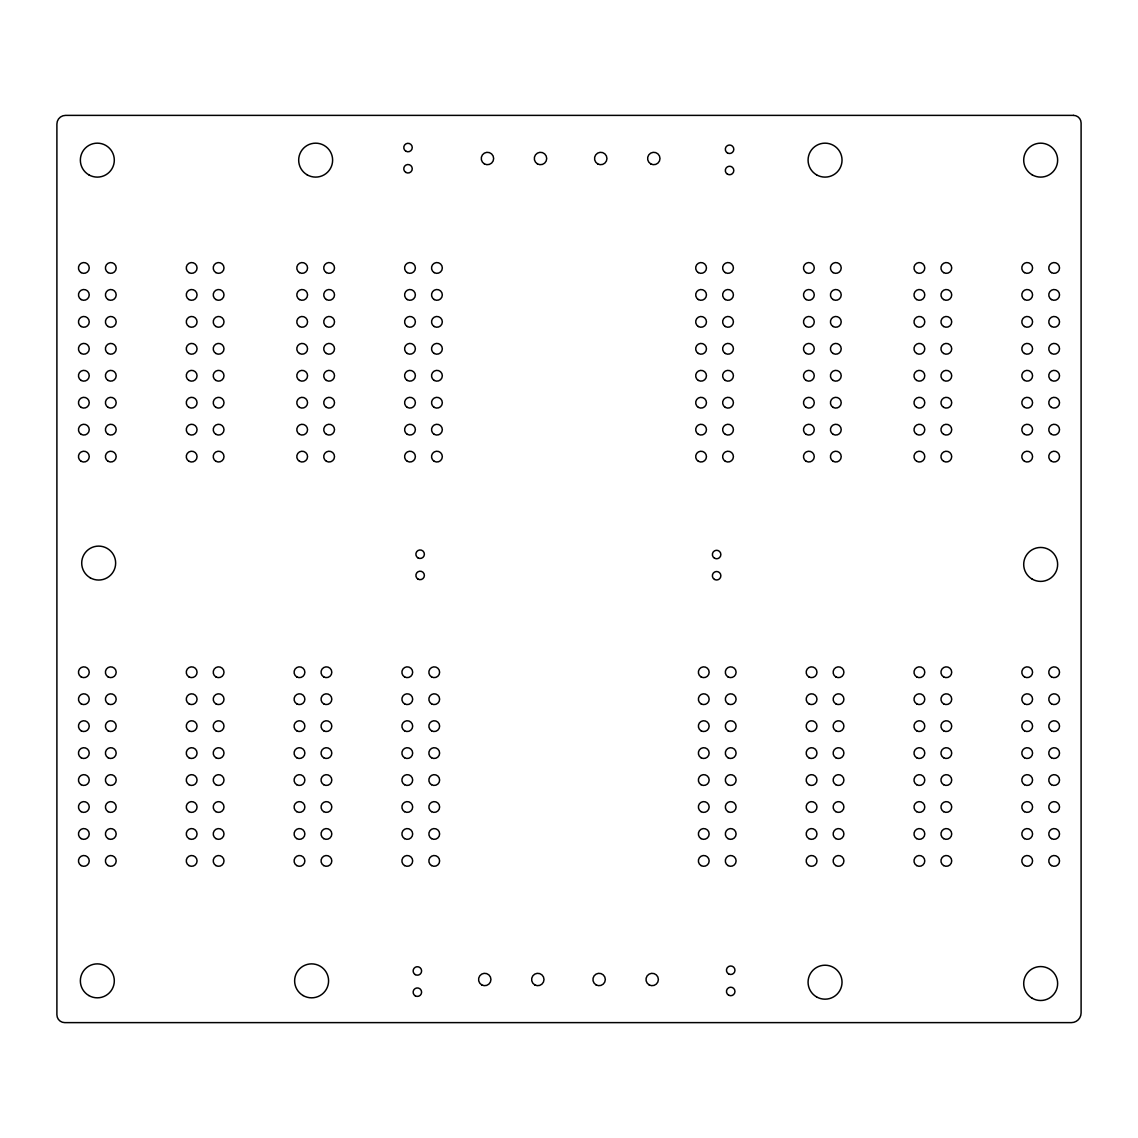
<?xml version="1.0" encoding="UTF-8"?>
<svg xmlns="http://www.w3.org/2000/svg" width="1138" height="1138" viewBox="0 0 1138 1138"><rect width="100%" height="100%" fill="white"/><g stroke="black" fill="none" stroke-linecap="round" stroke-linejoin="round"><path stroke-width="1.5" d="M1073.475 115.379L65.535 115.379A8.635 8.635 0 0 0 56.9 124.014L56.9 1014.769A7.852 7.852 0 0 0 64.752 1022.621L1071.384 1022.621A9.716 9.716 0 0 0 1081.1 1012.905L1081.1 123.004A7.625 7.625 0 0 0 1073.475 115.379M701.065 811.664A5.391 5.391 0 0 0 709.159 806.998A5.391 5.391 0 0 0 701.065 802.333A5.391 5.391 0 0 0 701.065 811.664M88.835 995.551A16.985 16.985 0 0 0 114.312 980.842A16.985 16.985 0 0 0 88.835 966.148A16.985 16.985 0 0 0 88.835 995.551M90.187 577.777A16.985 16.985 0 0 0 115.649 563.082A16.985 16.985 0 0 0 90.187 548.374A16.985 16.985 0 0 0 90.187 577.777M1032.18 998.239A16.985 16.985 0 0 0 1057.643 983.545A16.985 16.985 0 0 0 1032.18 968.836A16.985 16.985 0 0 0 1032.18 998.239M1032.18 579.128A16.985 16.985 0 0 0 1057.643 564.42A16.985 16.985 0 0 0 1032.18 549.725A16.985 16.985 0 0 0 1032.18 579.128M303.106 995.551A16.985 16.985 0 0 0 328.583 980.842A16.985 16.985 0 0 0 303.106 966.148A16.985 16.985 0 0 0 303.106 995.551M88.835 174.839A16.985 16.985 0 0 0 114.312 160.131A16.985 16.985 0 0 0 88.835 145.436A16.985 16.985 0 0 0 88.835 174.839M816.558 996.902A16.985 16.985 0 0 0 842.035 982.194A16.985 16.985 0 0 0 816.558 967.485A16.985 16.985 0 0 0 816.558 996.902M1032.18 174.839A16.985 16.985 0 0 0 1057.643 160.131A16.985 16.985 0 0 0 1032.18 145.436A16.985 16.985 0 0 0 1032.18 174.839M307.16 174.839A16.985 16.985 0 0 0 332.623 160.131A16.985 16.985 0 0 0 307.16 145.436A16.985 16.985 0 0 0 307.16 174.839M816.558 174.839A16.985 16.985 0 0 0 842.035 160.131A16.985 16.985 0 0 0 816.558 145.436A16.985 16.985 0 0 0 816.558 174.839M415.256 995.85A4.239 4.239 0 0 0 421.615 992.165A4.239 4.239 0 0 0 415.256 988.495A4.239 4.239 0 0 0 415.256 995.85M415.256 974.626A4.239 4.239 0 0 0 421.615 970.942A4.239 4.239 0 0 0 415.256 967.272A4.239 4.239 0 0 0 415.256 974.626M728.59 995.138A4.239 4.239 0 0 0 734.963 991.454A4.239 4.239 0 0 0 728.59 987.784A4.239 4.239 0 0 0 728.59 995.138M728.59 973.915A4.239 4.239 0 0 0 734.963 970.23A4.239 4.239 0 0 0 728.59 966.56A4.239 4.239 0 0 0 728.59 973.915M418.002 579.1A4.239 4.239 0 0 0 424.374 575.43A4.239 4.239 0 0 0 418.002 571.76A4.239 4.239 0 0 0 418.002 579.1M418.002 557.89A4.239 4.239 0 0 0 424.374 554.206A4.239 4.239 0 0 0 418.002 550.536A4.239 4.239 0 0 0 418.002 557.89M714.508 579.427A4.239 4.239 0 0 0 720.866 575.743A4.239 4.239 0 0 0 714.508 572.073A4.239 4.239 0 0 0 714.508 579.427M714.508 558.203A4.239 4.239 0 0 0 720.866 554.533A4.239 4.239 0 0 0 714.508 550.849A4.239 4.239 0 0 0 714.508 558.203M405.896 172.435A4.239 4.239 0 0 0 412.255 168.765A4.239 4.239 0 0 0 405.896 165.081A4.239 4.239 0 0 0 405.896 172.435M405.896 151.212A4.239 4.239 0 0 0 412.255 147.542A4.239 4.239 0 0 0 405.896 143.872A4.239 4.239 0 0 0 405.896 151.212M727.452 174.171A4.239 4.239 0 0 0 733.811 170.487A4.239 4.239 0 0 0 727.452 166.817A4.239 4.239 0 0 0 727.452 174.171M727.452 152.947A4.239 4.239 0 0 0 733.811 149.277A4.239 4.239 0 0 0 727.452 145.593A4.239 4.239 0 0 0 727.452 152.947M108.11 865.577A5.391 5.391 0 0 0 116.19 860.911A5.391 5.391 0 0 0 108.11 856.231A5.391 5.391 0 0 0 108.11 865.577M81.154 865.577A5.391 5.391 0 0 0 89.248 860.911A5.391 5.391 0 0 0 81.154 856.231A5.391 5.391 0 0 0 81.154 865.577M108.11 838.621A5.391 5.391 0 0 0 116.19 833.955A5.391 5.391 0 0 0 108.11 829.289A5.391 5.391 0 0 0 108.11 838.621M81.154 838.621A5.391 5.391 0 0 0 89.248 833.955A5.391 5.391 0 0 0 81.154 829.289A5.391 5.391 0 0 0 81.154 838.621M108.11 811.664A5.391 5.391 0 0 0 116.19 806.998A5.391 5.391 0 0 0 108.11 802.333A5.391 5.391 0 0 0 108.11 811.664M81.154 811.664A5.391 5.391 0 0 0 89.248 806.998A5.391 5.391 0 0 0 81.154 802.333A5.391 5.391 0 0 0 81.154 811.664M108.11 784.722A5.391 5.391 0 0 0 116.19 780.042A5.391 5.391 0 0 0 108.11 775.376A5.391 5.391 0 0 0 108.11 784.722M81.154 784.722A5.391 5.391 0 0 0 89.248 780.042A5.391 5.391 0 0 0 81.154 775.376A5.391 5.391 0 0 0 81.154 784.722M108.11 757.766A5.391 5.391 0 0 0 116.19 753.1A5.391 5.391 0 0 0 108.11 748.42A5.391 5.391 0 0 0 108.11 757.766M81.154 757.766A5.391 5.391 0 0 0 89.248 753.1A5.391 5.391 0 0 0 81.154 748.42A5.391 5.391 0 0 0 81.154 757.766M108.11 730.809A5.391 5.391 0 0 0 116.19 726.144A5.391 5.391 0 0 0 108.11 721.478A5.391 5.391 0 0 0 108.11 730.809M81.154 730.809A5.391 5.391 0 0 0 89.248 726.144A5.391 5.391 0 0 0 81.154 721.478A5.391 5.391 0 0 0 81.154 730.809M108.11 703.853A5.391 5.391 0 0 0 116.19 699.187A5.391 5.391 0 0 0 108.11 694.521A5.391 5.391 0 0 0 108.11 703.853M81.154 703.853A5.391 5.391 0 0 0 89.248 699.187A5.391 5.391 0 0 0 81.154 694.521A5.391 5.391 0 0 0 81.154 703.853M108.11 676.911A5.391 5.391 0 0 0 116.19 672.231A5.391 5.391 0 0 0 108.11 667.565A5.391 5.391 0 0 0 108.11 676.911M81.154 676.911A5.391 5.391 0 0 0 89.248 672.231A5.391 5.391 0 0 0 81.154 667.565A5.391 5.391 0 0 0 81.154 676.911M215.921 865.577A5.391 5.391 0 0 0 224.001 860.911A5.391 5.391 0 0 0 215.921 856.231A5.391 5.391 0 0 0 215.921 865.577M188.965 865.577A5.391 5.391 0 0 0 197.059 860.911A5.391 5.391 0 0 0 188.965 856.231A5.391 5.391 0 0 0 188.965 865.577M215.921 838.621A5.391 5.391 0 0 0 224.001 833.955A5.391 5.391 0 0 0 215.921 829.289A5.391 5.391 0 0 0 215.921 838.621M188.965 838.621A5.391 5.391 0 0 0 197.059 833.955A5.391 5.391 0 0 0 188.965 829.289A5.391 5.391 0 0 0 188.965 838.621M215.921 811.664A5.391 5.391 0 0 0 224.001 806.998A5.391 5.391 0 0 0 215.921 802.333A5.391 5.391 0 0 0 215.921 811.664M188.965 811.664A5.391 5.391 0 0 0 197.059 806.998A5.391 5.391 0 0 0 188.965 802.333A5.391 5.391 0 0 0 188.965 811.664M215.921 784.722A5.391 5.391 0 0 0 224.001 780.042A5.391 5.391 0 0 0 215.921 775.376A5.391 5.391 0 0 0 215.921 784.722M188.965 784.722A5.391 5.391 0 0 0 197.059 780.042A5.391 5.391 0 0 0 188.965 775.376A5.391 5.391 0 0 0 188.965 784.722M215.921 757.766A5.391 5.391 0 0 0 224.001 753.1A5.391 5.391 0 0 0 215.921 748.42A5.391 5.391 0 0 0 215.921 757.766M188.965 757.766A5.391 5.391 0 0 0 197.059 753.1A5.391 5.391 0 0 0 188.965 748.42A5.391 5.391 0 0 0 188.965 757.766M215.921 730.809A5.391 5.391 0 0 0 224.001 726.144A5.391 5.391 0 0 0 215.921 721.478A5.391 5.391 0 0 0 215.921 730.809M188.965 730.809A5.391 5.391 0 0 0 197.059 726.144A5.391 5.391 0 0 0 188.965 721.478A5.391 5.391 0 0 0 188.965 730.809M215.921 703.853A5.391 5.391 0 0 0 224.001 699.187A5.391 5.391 0 0 0 215.921 694.521A5.391 5.391 0 0 0 215.921 703.853M188.965 703.853A5.391 5.391 0 0 0 197.059 699.187A5.391 5.391 0 0 0 188.965 694.521A5.391 5.391 0 0 0 188.965 703.853M215.921 676.911A5.391 5.391 0 0 0 224.001 672.231A5.391 5.391 0 0 0 215.921 667.565A5.391 5.391 0 0 0 215.921 676.911M188.965 676.911A5.391 5.391 0 0 0 197.059 672.231A5.391 5.391 0 0 0 188.965 667.565A5.391 5.391 0 0 0 188.965 676.911M323.733 865.577A5.391 5.391 0 0 0 331.812 860.911A5.391 5.391 0 0 0 323.733 856.231A5.391 5.391 0 0 0 323.733 865.577M296.776 865.577A5.391 5.391 0 0 0 304.87 860.911A5.391 5.391 0 0 0 296.776 856.231A5.391 5.391 0 0 0 296.776 865.577M323.733 838.621A5.391 5.391 0 0 0 331.812 833.955A5.391 5.391 0 0 0 323.733 829.289A5.391 5.391 0 0 0 323.733 838.621M296.776 838.621A5.391 5.391 0 0 0 304.87 833.955A5.391 5.391 0 0 0 296.776 829.289A5.391 5.391 0 0 0 296.776 838.621M323.733 811.664A5.391 5.391 0 0 0 331.812 806.998A5.391 5.391 0 0 0 323.733 802.333A5.391 5.391 0 0 0 323.733 811.664M296.776 811.664A5.391 5.391 0 0 0 304.87 806.998A5.391 5.391 0 0 0 296.776 802.333A5.391 5.391 0 0 0 296.776 811.664M323.733 784.722A5.391 5.391 0 0 0 331.812 780.042A5.391 5.391 0 0 0 323.733 775.376A5.391 5.391 0 0 0 323.733 784.722M296.776 784.722A5.391 5.391 0 0 0 304.87 780.042A5.391 5.391 0 0 0 296.776 775.376A5.391 5.391 0 0 0 296.776 784.722M323.733 757.766A5.391 5.391 0 0 0 331.812 753.1A5.391 5.391 0 0 0 323.733 748.42A5.391 5.391 0 0 0 323.733 757.766M296.776 757.766A5.391 5.391 0 0 0 304.87 753.1A5.391 5.391 0 0 0 296.776 748.42A5.391 5.391 0 0 0 296.776 757.766M323.733 730.809A5.391 5.391 0 0 0 331.812 726.144A5.391 5.391 0 0 0 323.733 721.478A5.391 5.391 0 0 0 323.733 730.809M296.776 730.809A5.391 5.391 0 0 0 304.87 726.144A5.391 5.391 0 0 0 296.776 721.478A5.391 5.391 0 0 0 296.776 730.809M323.733 703.853A5.391 5.391 0 0 0 331.812 699.187A5.391 5.391 0 0 0 323.733 694.521A5.391 5.391 0 0 0 323.733 703.853M296.776 703.853A5.391 5.391 0 0 0 304.87 699.187A5.391 5.391 0 0 0 296.776 694.521A5.391 5.391 0 0 0 296.776 703.853M323.733 676.911A5.391 5.391 0 0 0 331.812 672.231A5.391 5.391 0 0 0 323.733 667.565A5.391 5.391 0 0 0 323.733 676.911M296.776 676.911A5.391 5.391 0 0 0 304.87 672.231A5.391 5.391 0 0 0 296.776 667.565A5.391 5.391 0 0 0 296.776 676.911M431.544 865.577A5.391 5.391 0 0 0 439.624 860.911A5.391 5.391 0 0 0 431.544 856.231A5.391 5.391 0 0 0 431.544 865.577M404.587 865.577A5.391 5.391 0 0 0 412.681 860.911A5.391 5.391 0 0 0 404.587 856.231A5.391 5.391 0 0 0 404.587 865.577M431.544 838.621A5.391 5.391 0 0 0 439.624 833.955A5.391 5.391 0 0 0 431.544 829.289A5.391 5.391 0 0 0 431.544 838.621M404.587 838.621A5.391 5.391 0 0 0 412.681 833.955A5.391 5.391 0 0 0 404.587 829.289A5.391 5.391 0 0 0 404.587 838.621M431.544 811.664A5.391 5.391 0 0 0 439.624 806.998A5.391 5.391 0 0 0 431.544 802.333A5.391 5.391 0 0 0 431.544 811.664M404.587 811.664A5.391 5.391 0 0 0 412.681 806.998A5.391 5.391 0 0 0 404.587 802.333A5.391 5.391 0 0 0 404.587 811.664M431.544 784.722A5.391 5.391 0 0 0 439.624 780.042A5.391 5.391 0 0 0 431.544 775.376A5.391 5.391 0 0 0 431.544 784.722M404.587 784.722A5.391 5.391 0 0 0 412.681 780.042A5.391 5.391 0 0 0 404.587 775.376A5.391 5.391 0 0 0 404.587 784.722M431.544 757.766A5.391 5.391 0 0 0 439.624 753.1A5.391 5.391 0 0 0 431.544 748.42A5.391 5.391 0 0 0 431.544 757.766M404.587 757.766A5.391 5.391 0 0 0 412.681 753.1A5.391 5.391 0 0 0 404.587 748.42A5.391 5.391 0 0 0 404.587 757.766M431.544 730.809A5.391 5.391 0 0 0 439.624 726.144A5.391 5.391 0 0 0 431.544 721.478A5.391 5.391 0 0 0 431.544 730.809M404.587 730.809A5.391 5.391 0 0 0 412.681 726.144A5.391 5.391 0 0 0 404.587 721.478A5.391 5.391 0 0 0 404.587 730.809M431.544 703.853A5.391 5.391 0 0 0 439.624 699.187A5.391 5.391 0 0 0 431.544 694.521A5.391 5.391 0 0 0 431.544 703.853M404.587 703.853A5.391 5.391 0 0 0 412.681 699.187A5.391 5.391 0 0 0 404.587 694.521A5.391 5.391 0 0 0 404.587 703.853M431.544 676.911A5.391 5.391 0 0 0 439.624 672.231A5.391 5.391 0 0 0 431.544 667.565A5.391 5.391 0 0 0 431.544 676.911M404.587 676.911A5.391 5.391 0 0 0 412.681 672.231A5.391 5.391 0 0 0 404.587 667.565A5.391 5.391 0 0 0 404.587 676.911M728.021 865.577A5.391 5.391 0 0 0 736.101 860.911A5.391 5.391 0 0 0 728.021 856.231A5.391 5.391 0 0 0 728.021 865.577M701.065 865.577A5.391 5.391 0 0 0 709.159 860.911A5.391 5.391 0 0 0 701.065 856.231A5.391 5.391 0 0 0 701.065 865.577M728.021 838.621A5.391 5.391 0 0 0 736.101 833.955A5.391 5.391 0 0 0 728.021 829.289A5.391 5.391 0 0 0 728.021 838.621M701.065 838.621A5.391 5.391 0 0 0 709.159 833.955A5.391 5.391 0 0 0 701.065 829.289A5.391 5.391 0 0 0 701.065 838.621M728.021 811.664A5.391 5.391 0 0 0 736.101 806.998A5.391 5.391 0 0 0 728.021 802.333A5.391 5.391 0 0 0 728.021 811.664M728.021 784.722A5.391 5.391 0 0 0 736.101 780.042A5.391 5.391 0 0 0 728.021 775.376A5.391 5.391 0 0 0 728.021 784.722M701.065 784.722A5.391 5.391 0 0 0 709.159 780.042A5.391 5.391 0 0 0 701.065 775.376A5.391 5.391 0 0 0 701.065 784.722M728.021 757.766A5.391 5.391 0 0 0 736.101 753.1A5.391 5.391 0 0 0 728.021 748.42A5.391 5.391 0 0 0 728.021 757.766M701.065 757.766A5.391 5.391 0 0 0 709.159 753.1A5.391 5.391 0 0 0 701.065 748.42A5.391 5.391 0 0 0 701.065 757.766M728.021 730.809A5.391 5.391 0 0 0 736.101 726.144A5.391 5.391 0 0 0 728.021 721.478A5.391 5.391 0 0 0 728.021 730.809M701.065 730.809A5.391 5.391 0 0 0 709.159 726.144A5.391 5.391 0 0 0 701.065 721.478A5.391 5.391 0 0 0 701.065 730.809M728.021 703.853A5.391 5.391 0 0 0 736.101 699.187A5.391 5.391 0 0 0 728.021 694.521A5.391 5.391 0 0 0 728.021 703.853M701.065 703.853A5.391 5.391 0 0 0 709.159 699.187A5.391 5.391 0 0 0 701.065 694.521A5.391 5.391 0 0 0 701.065 703.853M728.021 676.911A5.391 5.391 0 0 0 736.101 672.231A5.391 5.391 0 0 0 728.021 667.565A5.391 5.391 0 0 0 728.021 676.911M701.065 676.911A5.391 5.391 0 0 0 709.159 672.231A5.391 5.391 0 0 0 701.065 667.565A5.391 5.391 0 0 0 701.065 676.911M835.833 865.577A5.391 5.391 0 0 0 843.912 860.911A5.391 5.391 0 0 0 835.833 856.231A5.391 5.391 0 0 0 835.833 865.577M808.876 865.577A5.391 5.391 0 0 0 816.97 860.911A5.391 5.391 0 0 0 808.876 856.231A5.391 5.391 0 0 0 808.876 865.577M835.833 838.621A5.391 5.391 0 0 0 843.912 833.955A5.391 5.391 0 0 0 835.833 829.289A5.391 5.391 0 0 0 835.833 838.621M808.876 838.621A5.391 5.391 0 0 0 816.97 833.955A5.391 5.391 0 0 0 808.876 829.289A5.391 5.391 0 0 0 808.876 838.621M835.833 811.664A5.391 5.391 0 0 0 843.912 806.998A5.391 5.391 0 0 0 835.833 802.333A5.391 5.391 0 0 0 835.833 811.664M808.876 811.664A5.391 5.391 0 0 0 816.97 806.998A5.391 5.391 0 0 0 808.876 802.333A5.391 5.391 0 0 0 808.876 811.664M835.833 784.722A5.391 5.391 0 0 0 843.912 780.042A5.391 5.391 0 0 0 835.833 775.376A5.391 5.391 0 0 0 835.833 784.722M808.876 784.722A5.391 5.391 0 0 0 816.97 780.042A5.391 5.391 0 0 0 808.876 775.376A5.391 5.391 0 0 0 808.876 784.722M835.833 757.766A5.391 5.391 0 0 0 843.912 753.1A5.391 5.391 0 0 0 835.833 748.42A5.391 5.391 0 0 0 835.833 757.766M808.876 757.766A5.391 5.391 0 0 0 816.97 753.1A5.391 5.391 0 0 0 808.876 748.42A5.391 5.391 0 0 0 808.876 757.766M835.833 730.809A5.391 5.391 0 0 0 843.912 726.144A5.391 5.391 0 0 0 835.833 721.478A5.391 5.391 0 0 0 835.833 730.809M808.876 730.809A5.391 5.391 0 0 0 816.97 726.144A5.391 5.391 0 0 0 808.876 721.478A5.391 5.391 0 0 0 808.876 730.809M835.833 703.853A5.391 5.391 0 0 0 843.912 699.187A5.391 5.391 0 0 0 835.833 694.521A5.391 5.391 0 0 0 835.833 703.853M808.876 703.853A5.391 5.391 0 0 0 816.97 699.187A5.391 5.391 0 0 0 808.876 694.521A5.391 5.391 0 0 0 808.876 703.853M835.833 676.911A5.391 5.391 0 0 0 843.912 672.231A5.391 5.391 0 0 0 835.833 667.565A5.391 5.391 0 0 0 835.833 676.911M808.876 676.911A5.391 5.391 0 0 0 816.97 672.231A5.391 5.391 0 0 0 808.876 667.565A5.391 5.391 0 0 0 808.876 676.911M943.644 865.577A5.391 5.391 0 0 0 951.724 860.911A5.391 5.391 0 0 0 943.644 856.231A5.391 5.391 0 0 0 943.644 865.577M916.687 865.577A5.391 5.391 0 0 0 924.781 860.911A5.391 5.391 0 0 0 916.687 856.231A5.391 5.391 0 0 0 916.687 865.577M943.644 838.621A5.391 5.391 0 0 0 951.724 833.955A5.391 5.391 0 0 0 943.644 829.289A5.391 5.391 0 0 0 943.644 838.621M916.687 838.621A5.391 5.391 0 0 0 924.781 833.955A5.391 5.391 0 0 0 916.687 829.289A5.391 5.391 0 0 0 916.687 838.621M943.644 811.664A5.391 5.391 0 0 0 951.724 806.998A5.391 5.391 0 0 0 943.644 802.333A5.391 5.391 0 0 0 943.644 811.664M916.687 811.664A5.391 5.391 0 0 0 924.781 806.998A5.391 5.391 0 0 0 916.687 802.333A5.391 5.391 0 0 0 916.687 811.664M943.644 784.722A5.391 5.391 0 0 0 951.724 780.042A5.391 5.391 0 0 0 943.644 775.376A5.391 5.391 0 0 0 943.644 784.722M916.687 784.722A5.391 5.391 0 0 0 924.781 780.042A5.391 5.391 0 0 0 916.687 775.376A5.391 5.391 0 0 0 916.687 784.722M943.644 757.766A5.391 5.391 0 0 0 951.724 753.1A5.391 5.391 0 0 0 943.644 748.42A5.391 5.391 0 0 0 943.644 757.766M916.687 757.766A5.391 5.391 0 0 0 924.781 753.1A5.391 5.391 0 0 0 916.687 748.42A5.391 5.391 0 0 0 916.687 757.766M943.644 730.809A5.391 5.391 0 0 0 951.724 726.144A5.391 5.391 0 0 0 943.644 721.478A5.391 5.391 0 0 0 943.644 730.809M916.687 730.809A5.391 5.391 0 0 0 924.781 726.144A5.391 5.391 0 0 0 916.687 721.478A5.391 5.391 0 0 0 916.687 730.809M943.644 703.853A5.391 5.391 0 0 0 951.724 699.187A5.391 5.391 0 0 0 943.644 694.521A5.391 5.391 0 0 0 943.644 703.853M916.687 703.853A5.391 5.391 0 0 0 924.781 699.187A5.391 5.391 0 0 0 916.687 694.521A5.391 5.391 0 0 0 916.687 703.853M943.644 676.911A5.391 5.391 0 0 0 951.724 672.231A5.391 5.391 0 0 0 943.644 667.565A5.391 5.391 0 0 0 943.644 676.911M916.687 676.911A5.391 5.391 0 0 0 924.781 672.231A5.391 5.391 0 0 0 916.687 667.565A5.391 5.391 0 0 0 916.687 676.911M1051.455 865.577A5.391 5.391 0 0 0 1059.535 860.911A5.391 5.391 0 0 0 1051.455 856.231A5.391 5.391 0 0 0 1051.455 865.577M1024.499 865.577A5.391 5.391 0 0 0 1032.579 860.911A5.391 5.391 0 0 0 1024.499 856.231A5.391 5.391 0 0 0 1024.499 865.577M1051.455 838.621A5.391 5.391 0 0 0 1059.535 833.955A5.391 5.391 0 0 0 1051.455 829.289A5.391 5.391 0 0 0 1051.455 838.621M1024.499 838.621A5.391 5.391 0 0 0 1032.579 833.955A5.391 5.391 0 0 0 1024.499 829.289A5.391 5.391 0 0 0 1024.499 838.621M1051.455 811.664A5.391 5.391 0 0 0 1059.535 806.998A5.391 5.391 0 0 0 1051.455 802.333A5.391 5.391 0 0 0 1051.455 811.664M1024.499 811.664A5.391 5.391 0 0 0 1032.579 806.998A5.391 5.391 0 0 0 1024.499 802.333A5.391 5.391 0 0 0 1024.499 811.664M1051.455 784.722A5.391 5.391 0 0 0 1059.535 780.042A5.391 5.391 0 0 0 1051.455 775.376A5.391 5.391 0 0 0 1051.455 784.722M1024.499 784.722A5.391 5.391 0 0 0 1032.579 780.042A5.391 5.391 0 0 0 1024.499 775.376A5.391 5.391 0 0 0 1024.499 784.722M1051.455 757.766A5.391 5.391 0 0 0 1059.535 753.1A5.391 5.391 0 0 0 1051.455 748.42A5.391 5.391 0 0 0 1051.455 757.766M1024.499 757.766A5.391 5.391 0 0 0 1032.579 753.1A5.391 5.391 0 0 0 1024.499 748.42A5.391 5.391 0 0 0 1024.499 757.766M1051.455 730.809A5.391 5.391 0 0 0 1059.535 726.144A5.391 5.391 0 0 0 1051.455 721.478A5.391 5.391 0 0 0 1051.455 730.809M1024.499 730.809A5.391 5.391 0 0 0 1032.579 726.144A5.391 5.391 0 0 0 1024.499 721.478A5.391 5.391 0 0 0 1024.499 730.809M1051.455 703.853A5.391 5.391 0 0 0 1059.535 699.187A5.391 5.391 0 0 0 1051.455 694.521A5.391 5.391 0 0 0 1051.455 703.853M1024.499 703.853A5.391 5.391 0 0 0 1032.579 699.187A5.391 5.391 0 0 0 1024.499 694.521A5.391 5.391 0 0 0 1024.499 703.853M1051.455 676.911A5.391 5.391 0 0 0 1059.535 672.231A5.391 5.391 0 0 0 1051.455 667.565A5.391 5.391 0 0 0 1051.455 676.911M1024.499 676.911A5.391 5.391 0 0 0 1032.579 672.231A5.391 5.391 0 0 0 1024.499 667.565A5.391 5.391 0 0 0 1024.499 676.911M108.11 461.288A5.391 5.391 0 0 0 116.19 456.623A5.391 5.391 0 0 0 108.11 451.942A5.391 5.391 0 0 0 108.11 461.288M81.154 461.288A5.391 5.391 0 0 0 89.248 456.623A5.391 5.391 0 0 0 81.154 451.942A5.391 5.391 0 0 0 81.154 461.288M108.11 434.332A5.391 5.391 0 0 0 116.19 429.666A5.391 5.391 0 0 0 108.11 425A5.391 5.391 0 0 0 108.11 434.332M81.154 434.332A5.391 5.391 0 0 0 89.248 429.666A5.391 5.391 0 0 0 81.154 425A5.391 5.391 0 0 0 81.154 434.332M108.11 407.376A5.391 5.391 0 0 0 116.19 402.71A5.391 5.391 0 0 0 108.11 398.044A5.391 5.391 0 0 0 108.11 407.376M81.154 407.376A5.391 5.391 0 0 0 89.248 402.71A5.391 5.391 0 0 0 81.154 398.044A5.391 5.391 0 0 0 81.154 407.376M108.11 380.433A5.391 5.391 0 0 0 116.19 375.753A5.391 5.391 0 0 0 108.11 371.088A5.391 5.391 0 0 0 108.11 380.433M81.154 380.433A5.391 5.391 0 0 0 89.248 375.753A5.391 5.391 0 0 0 81.154 371.088A5.391 5.391 0 0 0 81.154 380.433M108.11 353.477A5.391 5.391 0 0 0 116.19 348.811A5.391 5.391 0 0 0 108.11 344.131A5.391 5.391 0 0 0 108.11 353.477M81.154 353.477A5.391 5.391 0 0 0 89.248 348.811A5.391 5.391 0 0 0 81.154 344.131A5.391 5.391 0 0 0 81.154 353.477M108.11 326.521A5.391 5.391 0 0 0 116.19 321.855A5.391 5.391 0 0 0 108.11 317.189A5.391 5.391 0 0 0 108.11 326.521M81.154 326.521A5.391 5.391 0 0 0 89.248 321.855A5.391 5.391 0 0 0 81.154 317.189A5.391 5.391 0 0 0 81.154 326.521M108.11 299.564A5.391 5.391 0 0 0 116.19 294.898A5.391 5.391 0 0 0 108.11 290.233A5.391 5.391 0 0 0 108.11 299.564M81.154 299.564A5.391 5.391 0 0 0 89.248 294.898A5.391 5.391 0 0 0 81.154 290.233A5.391 5.391 0 0 0 81.154 299.564M108.11 272.622A5.391 5.391 0 0 0 116.19 267.942A5.391 5.391 0 0 0 108.11 263.276A5.391 5.391 0 0 0 108.11 272.622M81.154 272.622A5.391 5.391 0 0 0 89.248 267.942A5.391 5.391 0 0 0 81.154 263.276A5.391 5.391 0 0 0 81.154 272.622M215.921 461.288A5.391 5.391 0 0 0 224.001 456.623A5.391 5.391 0 0 0 215.921 451.942A5.391 5.391 0 0 0 215.921 461.288M188.965 461.288A5.391 5.391 0 0 0 197.059 456.623A5.391 5.391 0 0 0 188.965 451.942A5.391 5.391 0 0 0 188.965 461.288M215.921 434.332A5.391 5.391 0 0 0 224.001 429.666A5.391 5.391 0 0 0 215.921 425A5.391 5.391 0 0 0 215.921 434.332M188.965 434.332A5.391 5.391 0 0 0 197.059 429.666A5.391 5.391 0 0 0 188.965 425A5.391 5.391 0 0 0 188.965 434.332M215.921 407.376A5.391 5.391 0 0 0 224.001 402.71A5.391 5.391 0 0 0 215.921 398.044A5.391 5.391 0 0 0 215.921 407.376M188.965 407.376A5.391 5.391 0 0 0 197.059 402.71A5.391 5.391 0 0 0 188.965 398.044A5.391 5.391 0 0 0 188.965 407.376M215.921 380.433A5.391 5.391 0 0 0 224.001 375.753A5.391 5.391 0 0 0 215.921 371.088A5.391 5.391 0 0 0 215.921 380.433M188.965 380.433A5.391 5.391 0 0 0 197.059 375.753A5.391 5.391 0 0 0 188.965 371.088A5.391 5.391 0 0 0 188.965 380.433M215.921 353.477A5.391 5.391 0 0 0 224.001 348.811A5.391 5.391 0 0 0 215.921 344.131A5.391 5.391 0 0 0 215.921 353.477M188.965 353.477A5.391 5.391 0 0 0 197.059 348.811A5.391 5.391 0 0 0 188.965 344.131A5.391 5.391 0 0 0 188.965 353.477M215.921 326.521A5.391 5.391 0 0 0 224.001 321.855A5.391 5.391 0 0 0 215.921 317.189A5.391 5.391 0 0 0 215.921 326.521M188.965 326.521A5.391 5.391 0 0 0 197.059 321.855A5.391 5.391 0 0 0 188.965 317.189A5.391 5.391 0 0 0 188.965 326.521M215.921 299.564A5.391 5.391 0 0 0 224.001 294.898A5.391 5.391 0 0 0 215.921 290.233A5.391 5.391 0 0 0 215.921 299.564M188.965 299.564A5.391 5.391 0 0 0 197.059 294.898A5.391 5.391 0 0 0 188.965 290.233A5.391 5.391 0 0 0 188.965 299.564M215.921 272.622A5.391 5.391 0 0 0 224.001 267.942A5.391 5.391 0 0 0 215.921 263.276A5.391 5.391 0 0 0 215.921 272.622M188.965 272.622A5.391 5.391 0 0 0 197.059 267.942A5.391 5.391 0 0 0 188.965 263.276A5.391 5.391 0 0 0 188.965 272.622M326.421 461.288A5.391 5.391 0 0 0 334.515 456.623A5.391 5.391 0 0 0 326.421 451.942A5.391 5.391 0 0 0 326.421 461.288M299.479 461.288A5.391 5.391 0 0 0 307.559 456.623A5.391 5.391 0 0 0 299.479 451.942A5.391 5.391 0 0 0 299.479 461.288M326.421 434.332A5.391 5.391 0 0 0 334.515 429.666A5.391 5.391 0 0 0 326.421 425A5.391 5.391 0 0 0 326.421 434.332M299.479 434.332A5.391 5.391 0 0 0 307.559 429.666A5.391 5.391 0 0 0 299.479 425A5.391 5.391 0 0 0 299.479 434.332M326.421 407.376A5.391 5.391 0 0 0 334.515 402.71A5.391 5.391 0 0 0 326.421 398.044A5.391 5.391 0 0 0 326.421 407.376M299.479 407.376A5.391 5.391 0 0 0 307.559 402.71A5.391 5.391 0 0 0 299.479 398.044A5.391 5.391 0 0 0 299.479 407.376M326.421 380.433A5.391 5.391 0 0 0 334.515 375.753A5.391 5.391 0 0 0 326.421 371.088A5.391 5.391 0 0 0 326.421 380.433M299.479 380.433A5.391 5.391 0 0 0 307.559 375.753A5.391 5.391 0 0 0 299.479 371.088A5.391 5.391 0 0 0 299.479 380.433M326.421 353.477A5.391 5.391 0 0 0 334.515 348.811A5.391 5.391 0 0 0 326.421 344.131A5.391 5.391 0 0 0 326.421 353.477M299.479 353.477A5.391 5.391 0 0 0 307.559 348.811A5.391 5.391 0 0 0 299.479 344.131A5.391 5.391 0 0 0 299.479 353.477M326.421 326.521A5.391 5.391 0 0 0 334.515 321.855A5.391 5.391 0 0 0 326.421 317.189A5.391 5.391 0 0 0 326.421 326.521M299.479 326.521A5.391 5.391 0 0 0 307.559 321.855A5.391 5.391 0 0 0 299.479 317.189A5.391 5.391 0 0 0 299.479 326.521M326.421 299.564A5.391 5.391 0 0 0 334.515 294.898A5.391 5.391 0 0 0 326.421 290.233A5.391 5.391 0 0 0 326.421 299.564M299.479 299.564A5.391 5.391 0 0 0 307.559 294.898A5.391 5.391 0 0 0 299.479 290.233A5.391 5.391 0 0 0 299.479 299.564M326.421 272.622A5.391 5.391 0 0 0 334.515 267.942A5.391 5.391 0 0 0 326.421 263.276A5.391 5.391 0 0 0 326.421 272.622M299.479 272.622A5.391 5.391 0 0 0 307.559 267.942A5.391 5.391 0 0 0 299.479 263.276A5.391 5.391 0 0 0 299.479 272.622M434.232 461.288A5.391 5.391 0 0 0 442.326 456.623A5.391 5.391 0 0 0 434.232 451.942A5.391 5.391 0 0 0 434.232 461.288M407.29 461.288A5.391 5.391 0 0 0 415.37 456.623A5.391 5.391 0 0 0 407.29 451.942A5.391 5.391 0 0 0 407.29 461.288M434.232 434.332A5.391 5.391 0 0 0 442.326 429.666A5.391 5.391 0 0 0 434.232 425A5.391 5.391 0 0 0 434.232 434.332M407.29 434.332A5.391 5.391 0 0 0 415.37 429.666A5.391 5.391 0 0 0 407.29 425A5.391 5.391 0 0 0 407.29 434.332M434.232 407.376A5.391 5.391 0 0 0 442.326 402.71A5.391 5.391 0 0 0 434.232 398.044A5.391 5.391 0 0 0 434.232 407.376M407.29 407.376A5.391 5.391 0 0 0 415.37 402.71A5.391 5.391 0 0 0 407.29 398.044A5.391 5.391 0 0 0 407.29 407.376M434.232 380.433A5.391 5.391 0 0 0 442.326 375.753A5.391 5.391 0 0 0 434.232 371.088A5.391 5.391 0 0 0 434.232 380.433M407.29 380.433A5.391 5.391 0 0 0 415.37 375.753A5.391 5.391 0 0 0 407.29 371.088A5.391 5.391 0 0 0 407.29 380.433M434.232 353.477A5.391 5.391 0 0 0 442.326 348.811A5.391 5.391 0 0 0 434.232 344.131A5.391 5.391 0 0 0 434.232 353.477M407.29 353.477A5.391 5.391 0 0 0 415.37 348.811A5.391 5.391 0 0 0 407.29 344.131A5.391 5.391 0 0 0 407.29 353.477M434.232 326.521A5.391 5.391 0 0 0 442.326 321.855A5.391 5.391 0 0 0 434.232 317.189A5.391 5.391 0 0 0 434.232 326.521M407.29 326.521A5.391 5.391 0 0 0 415.37 321.855A5.391 5.391 0 0 0 407.29 317.189A5.391 5.391 0 0 0 407.29 326.521M434.232 299.564A5.391 5.391 0 0 0 442.326 294.898A5.391 5.391 0 0 0 434.232 290.233A5.391 5.391 0 0 0 434.232 299.564M407.29 299.564A5.391 5.391 0 0 0 415.37 294.898A5.391 5.391 0 0 0 407.29 290.233A5.391 5.391 0 0 0 407.29 299.564M434.232 272.622A5.391 5.391 0 0 0 442.326 267.942A5.391 5.391 0 0 0 434.232 263.276A5.391 5.391 0 0 0 434.232 272.622M407.29 272.622A5.391 5.391 0 0 0 415.37 267.942A5.391 5.391 0 0 0 407.29 263.276A5.391 5.391 0 0 0 407.29 272.622M725.319 461.288A5.391 5.391 0 0 0 733.413 456.623A5.391 5.391 0 0 0 725.319 451.942A5.391 5.391 0 0 0 725.319 461.288M698.376 461.288A5.391 5.391 0 0 0 706.456 456.623A5.391 5.391 0 0 0 698.376 451.942A5.391 5.391 0 0 0 698.376 461.288M725.319 434.332A5.391 5.391 0 0 0 733.413 429.666A5.391 5.391 0 0 0 725.319 425A5.391 5.391 0 0 0 725.319 434.332M698.376 434.332A5.391 5.391 0 0 0 706.456 429.666A5.391 5.391 0 0 0 698.376 425A5.391 5.391 0 0 0 698.376 434.332M725.319 407.376A5.391 5.391 0 0 0 733.413 402.71A5.391 5.391 0 0 0 725.319 398.044A5.391 5.391 0 0 0 725.319 407.376M698.376 407.376A5.391 5.391 0 0 0 706.456 402.71A5.391 5.391 0 0 0 698.376 398.044A5.391 5.391 0 0 0 698.376 407.376M725.319 380.433A5.391 5.391 0 0 0 733.413 375.753A5.391 5.391 0 0 0 725.319 371.088A5.391 5.391 0 0 0 725.319 380.433M698.376 380.433A5.391 5.391 0 0 0 706.456 375.753A5.391 5.391 0 0 0 698.376 371.088A5.391 5.391 0 0 0 698.376 380.433M725.319 353.477A5.391 5.391 0 0 0 733.413 348.811A5.391 5.391 0 0 0 725.319 344.131A5.391 5.391 0 0 0 725.319 353.477M698.376 353.477A5.391 5.391 0 0 0 706.456 348.811A5.391 5.391 0 0 0 698.376 344.131A5.391 5.391 0 0 0 698.376 353.477M725.319 326.521A5.391 5.391 0 0 0 733.413 321.855A5.391 5.391 0 0 0 725.319 317.189A5.391 5.391 0 0 0 725.319 326.521M698.376 326.521A5.391 5.391 0 0 0 706.456 321.855A5.391 5.391 0 0 0 698.376 317.189A5.391 5.391 0 0 0 698.376 326.521M725.319 299.564A5.391 5.391 0 0 0 733.413 294.898A5.391 5.391 0 0 0 725.319 290.233A5.391 5.391 0 0 0 725.319 299.564M698.376 299.564A5.391 5.391 0 0 0 706.456 294.898A5.391 5.391 0 0 0 698.376 290.233A5.391 5.391 0 0 0 698.376 299.564M725.319 272.622A5.391 5.391 0 0 0 733.413 267.942A5.391 5.391 0 0 0 725.319 263.276A5.391 5.391 0 0 0 725.319 272.622M698.376 272.622A5.391 5.391 0 0 0 706.456 267.942A5.391 5.391 0 0 0 698.376 263.276A5.391 5.391 0 0 0 698.376 272.622M833.13 461.288A5.391 5.391 0 0 0 841.224 456.623A5.391 5.391 0 0 0 833.13 451.942A5.391 5.391 0 0 0 833.13 461.288M806.188 461.288A5.391 5.391 0 0 0 814.267 456.623A5.391 5.391 0 0 0 806.188 451.942A5.391 5.391 0 0 0 806.188 461.288M833.13 434.332A5.391 5.391 0 0 0 841.224 429.666A5.391 5.391 0 0 0 833.13 425A5.391 5.391 0 0 0 833.13 434.332M806.188 434.332A5.391 5.391 0 0 0 814.267 429.666A5.391 5.391 0 0 0 806.188 425A5.391 5.391 0 0 0 806.188 434.332M833.13 407.376A5.391 5.391 0 0 0 841.224 402.71A5.391 5.391 0 0 0 833.13 398.044A5.391 5.391 0 0 0 833.13 407.376M806.188 407.376A5.391 5.391 0 0 0 814.267 402.71A5.391 5.391 0 0 0 806.188 398.044A5.391 5.391 0 0 0 806.188 407.376M833.13 380.433A5.391 5.391 0 0 0 841.224 375.753A5.391 5.391 0 0 0 833.13 371.088A5.391 5.391 0 0 0 833.13 380.433M806.188 380.433A5.391 5.391 0 0 0 814.267 375.753A5.391 5.391 0 0 0 806.188 371.088A5.391 5.391 0 0 0 806.188 380.433M833.13 353.477A5.391 5.391 0 0 0 841.224 348.811A5.391 5.391 0 0 0 833.13 344.131A5.391 5.391 0 0 0 833.13 353.477M806.188 353.477A5.391 5.391 0 0 0 814.267 348.811A5.391 5.391 0 0 0 806.188 344.131A5.391 5.391 0 0 0 806.188 353.477M833.13 326.521A5.391 5.391 0 0 0 841.224 321.855A5.391 5.391 0 0 0 833.13 317.189A5.391 5.391 0 0 0 833.13 326.521M806.188 326.521A5.391 5.391 0 0 0 814.267 321.855A5.391 5.391 0 0 0 806.188 317.189A5.391 5.391 0 0 0 806.188 326.521M833.13 299.564A5.391 5.391 0 0 0 841.224 294.898A5.391 5.391 0 0 0 833.13 290.233A5.391 5.391 0 0 0 833.13 299.564M806.188 299.564A5.391 5.391 0 0 0 814.267 294.898A5.391 5.391 0 0 0 806.188 290.233A5.391 5.391 0 0 0 806.188 299.564M833.13 272.622A5.391 5.391 0 0 0 841.224 267.942A5.391 5.391 0 0 0 833.13 263.276A5.391 5.391 0 0 0 833.13 272.622M806.188 272.622A5.391 5.391 0 0 0 814.267 267.942A5.391 5.391 0 0 0 806.188 263.276A5.391 5.391 0 0 0 806.188 272.622M943.644 461.288A5.391 5.391 0 0 0 951.724 456.623A5.391 5.391 0 0 0 943.644 451.942A5.391 5.391 0 0 0 943.644 461.288M916.687 461.288A5.391 5.391 0 0 0 924.781 456.623A5.391 5.391 0 0 0 916.687 451.942A5.391 5.391 0 0 0 916.687 461.288M943.644 434.332A5.391 5.391 0 0 0 951.724 429.666A5.391 5.391 0 0 0 943.644 425A5.391 5.391 0 0 0 943.644 434.332M916.687 434.332A5.391 5.391 0 0 0 924.781 429.666A5.391 5.391 0 0 0 916.687 425A5.391 5.391 0 0 0 916.687 434.332M943.644 407.376A5.391 5.391 0 0 0 951.724 402.71A5.391 5.391 0 0 0 943.644 398.044A5.391 5.391 0 0 0 943.644 407.376M916.687 407.376A5.391 5.391 0 0 0 924.781 402.71A5.391 5.391 0 0 0 916.687 398.044A5.391 5.391 0 0 0 916.687 407.376M943.644 380.433A5.391 5.391 0 0 0 951.724 375.753A5.391 5.391 0 0 0 943.644 371.088A5.391 5.391 0 0 0 943.644 380.433M916.687 380.433A5.391 5.391 0 0 0 924.781 375.753A5.391 5.391 0 0 0 916.687 371.088A5.391 5.391 0 0 0 916.687 380.433M943.644 353.477A5.391 5.391 0 0 0 951.724 348.811A5.391 5.391 0 0 0 943.644 344.131A5.391 5.391 0 0 0 943.644 353.477M916.687 353.477A5.391 5.391 0 0 0 924.781 348.811A5.391 5.391 0 0 0 916.687 344.131A5.391 5.391 0 0 0 916.687 353.477M943.644 326.521A5.391 5.391 0 0 0 951.724 321.855A5.391 5.391 0 0 0 943.644 317.189A5.391 5.391 0 0 0 943.644 326.521M916.687 326.521A5.391 5.391 0 0 0 924.781 321.855A5.391 5.391 0 0 0 916.687 317.189A5.391 5.391 0 0 0 916.687 326.521M943.644 299.564A5.391 5.391 0 0 0 951.724 294.898A5.391 5.391 0 0 0 943.644 290.233A5.391 5.391 0 0 0 943.644 299.564M916.687 299.564A5.391 5.391 0 0 0 924.781 294.898A5.391 5.391 0 0 0 916.687 290.233A5.391 5.391 0 0 0 916.687 299.564M943.644 272.622A5.391 5.391 0 0 0 951.724 267.942A5.391 5.391 0 0 0 943.644 263.276A5.391 5.391 0 0 0 943.644 272.622M916.687 272.622A5.391 5.391 0 0 0 924.781 267.942A5.391 5.391 0 0 0 916.687 263.276A5.391 5.391 0 0 0 916.687 272.622M1051.455 461.288A5.391 5.391 0 0 0 1059.535 456.623A5.391 5.391 0 0 0 1051.455 451.942A5.391 5.391 0 0 0 1051.455 461.288M1024.499 461.288A5.391 5.391 0 0 0 1032.579 456.623A5.391 5.391 0 0 0 1024.499 451.942A5.391 5.391 0 0 0 1024.499 461.288M1051.455 434.332A5.391 5.391 0 0 0 1059.535 429.666A5.391 5.391 0 0 0 1051.455 425A5.391 5.391 0 0 0 1051.455 434.332M1024.499 434.332A5.391 5.391 0 0 0 1032.579 429.666A5.391 5.391 0 0 0 1024.499 425A5.391 5.391 0 0 0 1024.499 434.332M1051.455 407.376A5.391 5.391 0 0 0 1059.535 402.71A5.391 5.391 0 0 0 1051.455 398.044A5.391 5.391 0 0 0 1051.455 407.376M1024.499 407.376A5.391 5.391 0 0 0 1032.579 402.71A5.391 5.391 0 0 0 1024.499 398.044A5.391 5.391 0 0 0 1024.499 407.376M1051.455 380.433A5.391 5.391 0 0 0 1059.535 375.753A5.391 5.391 0 0 0 1051.455 371.088A5.391 5.391 0 0 0 1051.455 380.433M1024.499 380.433A5.391 5.391 0 0 0 1032.579 375.753A5.391 5.391 0 0 0 1024.499 371.088A5.391 5.391 0 0 0 1024.499 380.433M1051.455 353.477A5.391 5.391 0 0 0 1059.535 348.811A5.391 5.391 0 0 0 1051.455 344.131A5.391 5.391 0 0 0 1051.455 353.477M1024.499 353.477A5.391 5.391 0 0 0 1032.579 348.811A5.391 5.391 0 0 0 1024.499 344.131A5.391 5.391 0 0 0 1024.499 353.477M1051.455 326.521A5.391 5.391 0 0 0 1059.535 321.855A5.391 5.391 0 0 0 1051.455 317.189A5.391 5.391 0 0 0 1051.455 326.521M1024.499 326.521A5.391 5.391 0 0 0 1032.579 321.855A5.391 5.391 0 0 0 1024.499 317.189A5.391 5.391 0 0 0 1024.499 326.521M1051.455 299.564A5.391 5.391 0 0 0 1059.535 294.898A5.391 5.391 0 0 0 1051.455 290.233A5.391 5.391 0 0 0 1051.455 299.564M1024.499 299.564A5.391 5.391 0 0 0 1032.579 294.898A5.391 5.391 0 0 0 1024.499 290.233A5.391 5.391 0 0 0 1024.499 299.564M1051.455 272.622A5.391 5.391 0 0 0 1059.535 267.942A5.391 5.391 0 0 0 1051.455 263.276A5.391 5.391 0 0 0 1051.455 272.622M1024.499 272.622A5.391 5.391 0 0 0 1032.579 267.942A5.391 5.391 0 0 0 1024.499 263.276A5.391 5.391 0 0 0 1024.499 272.622M481.659 984.868A6.202 6.202 0 0 0 490.947 979.491A6.202 6.202 0 0 0 481.659 974.128A6.202 6.202 0 0 0 481.659 984.868M534.718 984.868A6.202 6.202 0 0 0 544.007 979.491A6.202 6.202 0 0 0 534.718 974.128A6.202 6.202 0 0 0 534.718 984.868M484.347 163.872A6.202 6.202 0 0 0 493.65 158.509A6.202 6.202 0 0 0 484.347 153.132A6.202 6.202 0 0 0 484.347 163.872M537.406 163.872A6.202 6.202 0 0 0 546.709 158.509A6.202 6.202 0 0 0 537.406 153.132A6.202 6.202 0 0 0 537.406 163.872M596.028 984.868A6.202 6.202 0 0 0 605.316 979.491A6.202 6.202 0 0 0 596.028 974.128A6.202 6.202 0 0 0 596.028 984.868M649.087 984.868A6.202 6.202 0 0 0 658.376 979.491A6.202 6.202 0 0 0 649.087 974.128A6.202 6.202 0 0 0 649.087 984.868M597.635 163.872A6.202 6.202 0 0 0 606.938 158.509A6.202 6.202 0 0 0 597.635 153.132A6.202 6.202 0 0 0 597.635 163.872M650.694 163.872A6.202 6.202 0 0 0 659.997 158.509A6.202 6.202 0 0 0 650.694 153.132A6.202 6.202 0 0 0 650.694 163.872"/></g></svg>
